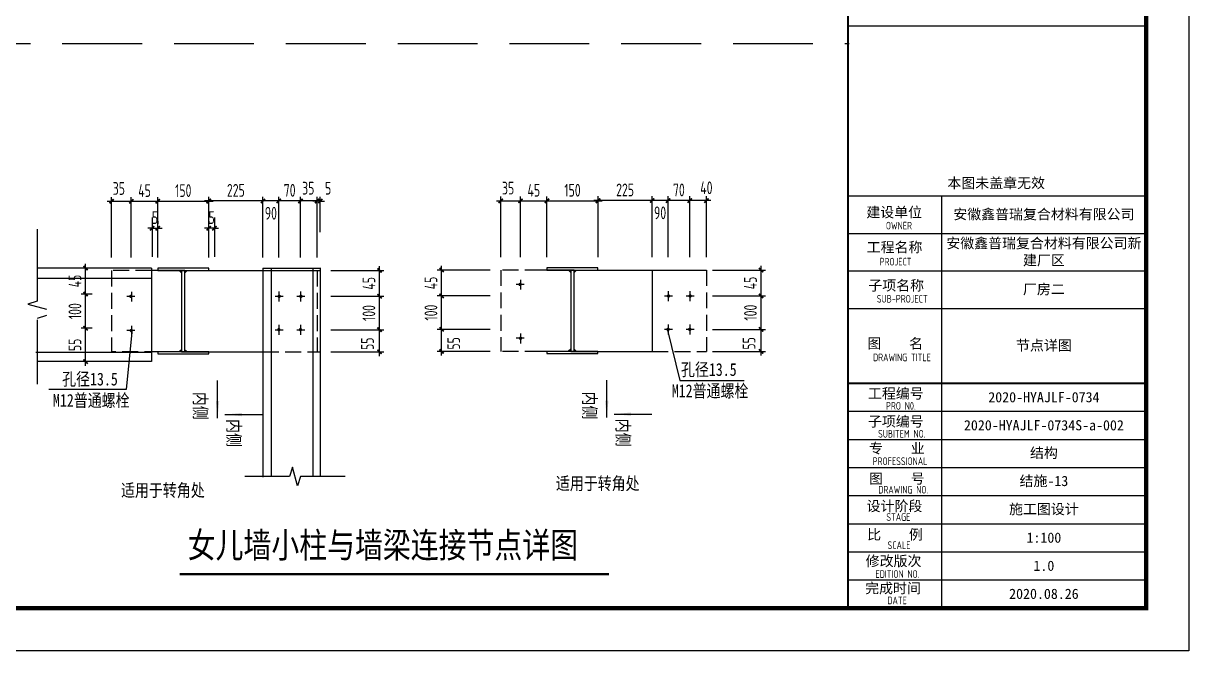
# Model space of a CAD drawing. Header units: millimetres. Extents: x 6950065 to 7140129, y 16284814 to 19754034.
# Drawn here: x 7057294 to 7084660, y 17736100 to 17750838 of the extents above; entities that cross this region are included whole.
import ezdxf

# ---------------------------------------------------------------- set-up
doc = ezdxf.new("R2010")
doc.units = ezdxf.units.MM
doc.header["$LTSCALE"] = 1500
doc.header["$MEASUREMENT"] = 0
doc.linetypes.add('DASH', pattern=[0.35, 0.25, -0.1])
doc.layers.get('Defpoints').update_dxf_attribs({"color": 1})
for name, color, linetype in [('C型钢', 6, 'Continuous'), ('OTHER', 7, 'Continuous'), ('PUB_DIM', 161, 'Continuous'), ('PUB_TEXT', 7, 'Continuous'), ('PUB_TITLE', 4, 'Continuous'), ('TK', 4, 'Continuous'), ('图层1', 8, 'Continuous'), ('水平支撑', 4, 'Continuous'), ('综合布线', 6, 'Continuous')]:
    doc.layers.add(name, color=color, linetype=linetype)
doc.styles.add('-宋体', font='', dxfattribs={"width": 0.8})
doc.styles.add('TSSD_Dimension', font='Tssdeng.shx', dxfattribs={"width": 0.7, "bigfont": 'hztxt.shx'})
doc.styles.add('TSSD_REIN', font='tssdeng.shx', dxfattribs={"width": 0.7, "bigfont": 'tssdchn.shx'})
doc.styles.add('图签宋体', font='', dxfattribs={"height": 300})
doc.styles.get('-宋体').set_extended_font_data('SimSun')
doc.styles.get('图签宋体').set_extended_font_data('NSimSun')
doc.dimstyles.new('TSSD_20_100', dxfattribs={"dimtxt": 300, "dimasz": 100, "dimexe": 100, "dimexo": 250, "dimgap": 100, "dimtad": 1, "dimdec": 0, "dimlfac": 0.2, "dimzin": 0, "dimdsep": 46, "dimtxsty": 'TSSD_Dimension', "dimblk": 'ARCHTICK', "dimcen": 0, "dimdle": 100, "dimclrt": 7, "dimadec": 0, "dimazin": 0, "dimtfac": 1, "dimtdec": 0, "dimtix": 1, "dimtmove": 2, "dimatfit": 3, "dimfxl": 0, "dimtolj": 1, "dimtzin": 0, "dimarcsym": 0})

# ---------------------------------------------------------------- blocks, each defined once
blk = doc.blocks.new('_ArchTick')
at = {"color": 0, "linetype": 'ByBlock', "const_width": 0.4}
blk.add_lwpolyline([(-0.5, -0.5), (0.5, 0.5)], dxfattribs=at)
blk = doc.blocks.new('*D1023')
at = {"layer": 'Defpoints', "color": 0}
for p in [(7072943, 17746674), (7072943, 17745092), (7073335, 17745092)]:
    blk.add_point(p, dxfattribs=at)
at = {"layer": 'PUB_DIM', "color": 0, "lineweight": -2}
for p, q in [((7073435, 17746674), (7072843, 17746674)), ((7072943, 17745342), (7072943, 17746774)), ((7073335, 17745342), (7073335, 17746774))]:
    blk.add_line(p, q, dxfattribs=at)
at = {"layer": 'PUB_DIM', "color": 0, "lineweight": -2, "xscale": 100, "yscale": 100, "zscale": 100}
for p, rotation in [((7072943, 17746674), 180.0000000021782), ((7073335, 17746674), 2.178257574314557e-09)]:
    blk.add_blockref('_ArchTick', p, dxfattribs=dict(at, rotation=rotation))
at = {"layer": 'PUB_DIM', "color": 7, "insert": (7073334, 17746974), "char_height": 300, "attachment_point": 5, "rotation": 0, "style": 'TSSD_Dimension'}
blk.add_mtext('\\A1;40', dxfattribs=at)
blk = doc.blocks.new('*D1024')
at = {"layer": 'Defpoints', "color": 0}
for p in [(7072061, 17746674), (7072061, 17745092), (7072433, 17745092)]:
    blk.add_point(p, dxfattribs=at)
at = {"layer": 'PUB_DIM', "color": 0, "lineweight": -2}
for p, q in [((7072533, 17746674), (7071961, 17746674)), ((7072061, 17745342), (7072061, 17746774)), ((7072433, 17745342), (7072433, 17746774))]:
    blk.add_line(p, q, dxfattribs=at)
at = {"layer": 'PUB_DIM', "color": 0, "lineweight": -2, "xscale": 100, "yscale": 100, "zscale": 100}
for p, rotation in [((7072061, 17746674), 180.0000000022905), ((7072433, 17746674), 2.290487799427865e-09)]:
    blk.add_blockref('_ArchTick', p, dxfattribs=dict(at, rotation=rotation))
at = {"layer": 'PUB_DIM', "color": 7, "insert": (7072247, 17746386), "char_height": 300, "attachment_point": 5, "rotation": 0, "style": 'TSSD_Dimension'}
blk.add_mtext('\\A1;90', dxfattribs=at)
blk = doc.blocks.new('*D1025')
at = {"layer": 'Defpoints', "color": 0}
for p in [(7072433, 17746674), (7072433, 17745092), (7072943, 17745092)]:
    blk.add_point(p, dxfattribs=at)
at = {"layer": 'PUB_DIM', "color": 0, "lineweight": -2}
for p, q in [((7073043, 17746674), (7072333, 17746674)), ((7072433, 17745342), (7072433, 17746774)), ((7072943, 17745342), (7072943, 17746774))]:
    blk.add_line(p, q, dxfattribs=at)
at = {"layer": 'PUB_DIM', "color": 0, "lineweight": -2, "xscale": 100, "yscale": 100, "zscale": 100}
for p, rotation in [((7072433, 17746674), 179.999999996648), ((7072943, 17746674), 359.999999996648)]:
    blk.add_blockref('_ArchTick', p, dxfattribs=dict(at, rotation=rotation))
at = {"layer": 'PUB_DIM', "color": 7, "insert": (7072688, 17746924), "char_height": 300, "attachment_point": 5, "rotation": 360, "style": 'TSSD_Dimension'}
blk.add_mtext('\\A1;70', dxfattribs=at)
blk = doc.blocks.new('*D1026')
at = {"layer": 'Defpoints', "color": 0}
for p in [(7070789, 17746667), (7069591, 17745092), (7070789, 17745092)]:
    blk.add_point(p, dxfattribs=at)
at = {"layer": 'PUB_DIM', "color": 0, "lineweight": -2}
for p, q in [((7069491, 17746667), (7070889, 17746667)), ((7069591, 17745342), (7069591, 17746767)), ((7070789, 17745342), (7070789, 17746767))]:
    blk.add_line(p, q, dxfattribs=at)
at = {"layer": 'PUB_DIM', "color": 0, "lineweight": -2, "xscale": 100, "yscale": 100, "zscale": 100, "rotation": 180}
blk.add_blockref('_ArchTick', (7069591, 17746667), dxfattribs=at)
at = {"layer": 'PUB_DIM', "color": 0, "lineweight": -2, "xscale": 100, "yscale": 100, "zscale": 100}
blk.add_blockref('_ArchTick', (7070789, 17746667), dxfattribs=at)
at = {"layer": 'PUB_DIM', "color": 7, "insert": (7070190, 17746917), "char_height": 300, "attachment_point": 5, "style": 'TSSD_Dimension'}
blk.add_mtext('\\A1;150', dxfattribs=at)
blk = doc.blocks.new('*D1027')
at = {"layer": 'Defpoints', "color": 0}
for p in [(7069591, 17746667), (7068970, 17745092), (7069591, 17745092)]:
    blk.add_point(p, dxfattribs=at)
at = {"layer": 'PUB_DIM', "color": 0, "lineweight": -2}
for p, q in [((7068870, 17746667), (7069691, 17746667)), ((7068970, 17745342), (7068970, 17746767)), ((7069591, 17745342), (7069591, 17746767))]:
    blk.add_line(p, q, dxfattribs=at)
at = {"layer": 'PUB_DIM', "color": 0, "lineweight": -2, "xscale": 100, "yscale": 100, "zscale": 100, "rotation": 180}
blk.add_blockref('_ArchTick', (7068970, 17746667), dxfattribs=at)
at = {"layer": 'PUB_DIM', "color": 0, "lineweight": -2, "xscale": 100, "yscale": 100, "zscale": 100}
blk.add_blockref('_ArchTick', (7069591, 17746667), dxfattribs=at)
at = {"layer": 'PUB_DIM', "color": 7, "insert": (7069281, 17746917), "char_height": 300, "attachment_point": 5, "style": 'TSSD_Dimension'}
blk.add_mtext('\\A1;45', dxfattribs=at)
blk = doc.blocks.new('*D1028')
at = {"layer": 'Defpoints', "color": 0}
for p in [(7070789, 17746674), (7070789, 17745092), (7072061, 17745092)]:
    blk.add_point(p, dxfattribs=at)
at = {"layer": 'PUB_DIM', "color": 0, "lineweight": -2}
for p, q in [((7072161, 17746674), (7070689, 17746674)), ((7070789, 17745342), (7070789, 17746774)), ((7072061, 17745342), (7072061, 17746774))]:
    blk.add_line(p, q, dxfattribs=at)
at = {"layer": 'PUB_DIM', "color": 0, "lineweight": -2, "xscale": 100, "yscale": 100, "zscale": 100, "rotation": 180}
blk.add_blockref('_ArchTick', (7070789, 17746674), dxfattribs=at)
at = {"layer": 'PUB_DIM', "color": 0, "lineweight": -2, "xscale": 100, "yscale": 100, "zscale": 100}
blk.add_blockref('_ArchTick', (7072061, 17746674), dxfattribs=at)
at = {"layer": 'PUB_DIM', "color": 7, "insert": (7071425, 17746924), "char_height": 300, "attachment_point": 5, "style": 'TSSD_Dimension'}
blk.add_mtext('\\A1;225', dxfattribs=at)
blk = doc.blocks.new('*D1029')
at = {"layer": 'Defpoints', "color": 0}
for p in [(7061649, 17746658), (7060451, 17745084), (7061649, 17745084)]:
    blk.add_point(p, dxfattribs=at)
at = {"layer": 'PUB_DIM', "color": 0, "lineweight": -2}
for p, q in [((7060351, 17746658), (7061749, 17746658)), ((7060451, 17745334), (7060451, 17746758)), ((7061649, 17745334), (7061649, 17746758))]:
    blk.add_line(p, q, dxfattribs=at)
at = {"layer": 'PUB_DIM', "color": 0, "lineweight": -2, "xscale": 100, "yscale": 100, "zscale": 100, "rotation": 180}
blk.add_blockref('_ArchTick', (7060451, 17746658), dxfattribs=at)
at = {"layer": 'PUB_DIM', "color": 0, "lineweight": -2, "xscale": 100, "yscale": 100, "zscale": 100}
blk.add_blockref('_ArchTick', (7061649, 17746658), dxfattribs=at)
at = {"layer": 'PUB_DIM', "color": 7, "insert": (7061050, 17746908), "char_height": 300, "attachment_point": 5, "style": 'TSSD_Dimension'}
blk.add_mtext('\\A1;150', dxfattribs=at)
blk = doc.blocks.new('*D1030')
at = {"layer": 'Defpoints', "color": 0}
for p in [(7060451, 17746024), (7060319, 17745937), (7060451, 17745937)]:
    blk.add_point(p, dxfattribs=at)
at = {"layer": 'PUB_DIM', "color": 0, "lineweight": -2}
for p, q in [((7060319, 17746024), (7060219, 17746024)), ((7060319, 17746187), (7060319, 17746124)), ((7060319, 17746024), (7060451, 17746024)), ((7060451, 17746187), (7060451, 17746124)), ((7060451, 17746024), (7060551, 17746024))]:
    blk.add_line(p, q, dxfattribs=at)
at = {"layer": 'PUB_DIM', "color": 0, "lineweight": -2, "xscale": 100, "yscale": 100, "zscale": 100}
blk.add_blockref('_ArchTick', (7060319, 17746024), dxfattribs=at)
at = {"layer": 'PUB_DIM', "color": 0, "lineweight": -2, "xscale": 100, "yscale": 100, "zscale": 100, "rotation": 180}
blk.add_blockref('_ArchTick', (7060451, 17746024), dxfattribs=at)
at = {"layer": 'PUB_DIM', "color": 7, "insert": (7060385, 17746274), "char_height": 300, "attachment_point": 5, "style": 'TSSD_Dimension'}
blk.add_mtext('\\A1;5', dxfattribs=at)
blk = doc.blocks.new('*D1031')
at = {"layer": 'Defpoints', "color": 0}
for p in [(7060451, 17746658), (7059830, 17745084), (7060451, 17745084)]:
    blk.add_point(p, dxfattribs=at)
at = {"layer": 'PUB_DIM', "color": 0, "lineweight": -2}
for p, q in [((7059730, 17746658), (7060551, 17746658)), ((7059830, 17745334), (7059830, 17746758)), ((7060451, 17745334), (7060451, 17746758))]:
    blk.add_line(p, q, dxfattribs=at)
at = {"layer": 'PUB_DIM', "color": 0, "lineweight": -2, "xscale": 100, "yscale": 100, "zscale": 100, "rotation": 180}
blk.add_blockref('_ArchTick', (7059830, 17746658), dxfattribs=at)
at = {"layer": 'PUB_DIM', "color": 0, "lineweight": -2, "xscale": 100, "yscale": 100, "zscale": 100}
blk.add_blockref('_ArchTick', (7060451, 17746658), dxfattribs=at)
at = {"layer": 'PUB_DIM', "color": 7, "insert": (7060141, 17746908), "char_height": 300, "attachment_point": 5, "style": 'TSSD_Dimension'}
blk.add_mtext('\\A1;45', dxfattribs=at)
blk = doc.blocks.new('*D1032')
at = {"layer": 'Defpoints', "color": 0}
for p in [(7059830, 17746658), (7059366, 17745084), (7059830, 17745084)]:
    blk.add_point(p, dxfattribs=at)
at = {"layer": 'PUB_DIM', "color": 0, "lineweight": -2}
for p, q in [((7059266, 17746658), (7059930, 17746658)), ((7059366, 17745334), (7059366, 17746758)), ((7059830, 17745334), (7059830, 17746758))]:
    blk.add_line(p, q, dxfattribs=at)
at = {"layer": 'PUB_DIM', "color": 0, "lineweight": -2, "xscale": 100, "yscale": 100, "zscale": 100, "rotation": 180}
blk.add_blockref('_ArchTick', (7059366, 17746658), dxfattribs=at)
at = {"layer": 'PUB_DIM', "color": 0, "lineweight": -2, "xscale": 100, "yscale": 100, "zscale": 100}
blk.add_blockref('_ArchTick', (7059830, 17746658), dxfattribs=at)
at = {"layer": 'PUB_DIM', "color": 7, "insert": (7059538, 17746958), "char_height": 300, "attachment_point": 5, "style": 'TSSD_Dimension'}
blk.add_mtext('\\A1;35', dxfattribs=at)
blk = doc.blocks.new('*D1033')
at = {"layer": 'Defpoints', "color": 0}
for p in [(7063294, 17746665), (7063294, 17745084), (7063803, 17745084)]:
    blk.add_point(p, dxfattribs=at)
at = {"layer": 'PUB_DIM', "color": 0, "lineweight": -2}
for p, q in [((7063903, 17746665), (7063194, 17746665)), ((7063294, 17745334), (7063294, 17746765)), ((7063803, 17745334), (7063803, 17746765))]:
    blk.add_line(p, q, dxfattribs=at)
at = {"layer": 'PUB_DIM', "color": 0, "lineweight": -2, "xscale": 100, "yscale": 100, "zscale": 100}
for p, rotation in [((7063294, 17746665), 179.999999996648), ((7063803, 17746665), 359.999999996648)]:
    blk.add_blockref('_ArchTick', p, dxfattribs=dict(at, rotation=rotation))
at = {"layer": 'PUB_DIM', "color": 7, "insert": (7063548, 17746915), "char_height": 300, "attachment_point": 5, "rotation": 360, "style": 'TSSD_Dimension'}
blk.add_mtext('\\A1;70', dxfattribs=at)
blk = doc.blocks.new('*D1034')
at = {"layer": 'Defpoints', "color": 0}
for p in [(7063803, 17746665), (7063803, 17745084), (7064195, 17745084)]:
    blk.add_point(p, dxfattribs=at)
at = {"layer": 'PUB_DIM', "color": 0, "lineweight": -2}
for p, q in [((7064295, 17746665), (7063703, 17746665)), ((7063803, 17745334), (7063803, 17746765)), ((7064195, 17745334), (7064195, 17746765))]:
    blk.add_line(p, q, dxfattribs=at)
at = {"layer": 'PUB_DIM', "color": 0, "lineweight": -2, "xscale": 100, "yscale": 100, "zscale": 100}
for p, rotation in [((7063803, 17746665), 180.0000000021782), ((7064195, 17746665), 2.178257574314557e-09)]:
    blk.add_blockref('_ArchTick', p, dxfattribs=dict(at, rotation=rotation))
at = {"layer": 'PUB_DIM', "color": 7, "insert": (7063985, 17746965), "char_height": 300, "attachment_point": 5, "rotation": 0, "style": 'TSSD_Dimension'}
blk.add_mtext('\\A1;35', dxfattribs=at)
blk = doc.blocks.new('*D1035')
at = {"layer": 'Defpoints', "color": 0}
for p in [(7061649, 17746665), (7061649, 17745084), (7062921, 17745084)]:
    blk.add_point(p, dxfattribs=at)
at = {"layer": 'PUB_DIM', "color": 0, "lineweight": -2}
for p, q in [((7063021, 17746665), (7061549, 17746665)), ((7061649, 17745334), (7061649, 17746765)), ((7062921, 17745334), (7062921, 17746765))]:
    blk.add_line(p, q, dxfattribs=at)
at = {"layer": 'PUB_DIM', "color": 0, "lineweight": -2, "xscale": 100, "yscale": 100, "zscale": 100, "rotation": 180}
blk.add_blockref('_ArchTick', (7061649, 17746665), dxfattribs=at)
at = {"layer": 'PUB_DIM', "color": 0, "lineweight": -2, "xscale": 100, "yscale": 100, "zscale": 100}
blk.add_blockref('_ArchTick', (7062921, 17746665), dxfattribs=at)
at = {"layer": 'PUB_DIM', "color": 7, "insert": (7062285, 17746915), "char_height": 300, "attachment_point": 5, "style": 'TSSD_Dimension'}
blk.add_mtext('\\A1;225', dxfattribs=at)
blk = doc.blocks.new('*D1036')
at = {"layer": 'Defpoints', "color": 0}
for p in [(7062921, 17746665), (7062921, 17745084), (7063294, 17745084)]:
    blk.add_point(p, dxfattribs=at)
at = {"layer": 'PUB_DIM', "color": 0, "lineweight": -2}
for p, q in [((7063394, 17746665), (7062821, 17746665)), ((7062921, 17745334), (7062921, 17746765)), ((7063294, 17745334), (7063294, 17746765))]:
    blk.add_line(p, q, dxfattribs=at)
at = {"layer": 'PUB_DIM', "color": 0, "lineweight": -2, "xscale": 100, "yscale": 100, "zscale": 100}
for p, rotation in [((7062921, 17746665), 180.0000000022905), ((7063294, 17746665), 2.290487799427865e-09)]:
    blk.add_blockref('_ArchTick', p, dxfattribs=dict(at, rotation=rotation))
at = {"layer": 'PUB_DIM', "color": 7, "insert": (7063107, 17746377), "char_height": 300, "attachment_point": 5, "rotation": 0, "style": 'TSSD_Dimension'}
blk.add_mtext('\\A1;90', dxfattribs=at)
blk = doc.blocks.new('*D1037')
at = {"layer": 'Defpoints', "color": 0}
for p in [(7064195, 17746664), (7064195, 17745685), (7064267, 17745685)]:
    blk.add_point(p, dxfattribs=at)
at = {"layer": 'PUB_DIM', "color": 0, "lineweight": -2}
for p, q in [((7064195, 17746664), (7064095, 17746664)), ((7064195, 17745935), (7064195, 17746764)), ((7064267, 17746664), (7064195, 17746664)), ((7064267, 17745935), (7064267, 17746764)), ((7064267, 17746664), (7064367, 17746664))]:
    blk.add_line(p, q, dxfattribs=at)
at = {"layer": 'PUB_DIM', "color": 0, "lineweight": -2, "xscale": 100, "yscale": 100, "zscale": 100}
for p, rotation in [((7064195, 17746664), 1.181690564132229e-08), ((7064267, 17746664), 180.0000000118169)]:
    blk.add_blockref('_ArchTick', p, dxfattribs=dict(at, rotation=rotation))
at = {"layer": 'PUB_DIM', "color": 7, "insert": (7064451, 17746964), "char_height": 300, "attachment_point": 5, "rotation": 0, "style": 'TSSD_Dimension'}
blk.add_mtext('\\A1;5', dxfattribs=at)
blk = doc.blocks.new('*D1038')
at = {"layer": 'Defpoints', "color": 0}
for p in [(7061649, 17746024), (7061649, 17745937), (7061781, 17745937)]:
    blk.add_point(p, dxfattribs=at)
at = {"layer": 'PUB_DIM', "color": 0, "lineweight": -2}
for p, q in [((7061649, 17746024), (7061549, 17746024)), ((7061649, 17746187), (7061649, 17746124)), ((7061781, 17746024), (7061649, 17746024)), ((7061781, 17746187), (7061781, 17746124)), ((7061781, 17746024), (7061881, 17746024))]:
    blk.add_line(p, q, dxfattribs=at)
at = {"layer": 'PUB_DIM', "color": 0, "lineweight": -2, "xscale": 100, "yscale": 100, "zscale": 100}
blk.add_blockref('_ArchTick', (7061649, 17746024), dxfattribs=at)
at = {"layer": 'PUB_DIM', "color": 0, "lineweight": -2, "xscale": 100, "yscale": 100, "zscale": 100, "rotation": 180}
blk.add_blockref('_ArchTick', (7061781, 17746024), dxfattribs=at)
at = {"layer": 'PUB_DIM', "color": 7, "insert": (7061715, 17746274), "char_height": 300, "attachment_point": 5, "style": 'TSSD_Dimension'}
blk.add_mtext('\\A1;5', dxfattribs=at)
blk = doc.blocks.new('*D1039')
at = {"layer": 'Defpoints', "color": 0}
for p in [(7068970, 17746667), (7068506, 17745092), (7068970, 17745092)]:
    blk.add_point(p, dxfattribs=at)
at = {"layer": 'PUB_DIM', "color": 0, "lineweight": -2}
for p, q in [((7068406, 17746667), (7069070, 17746667)), ((7068506, 17745342), (7068506, 17746767)), ((7068970, 17745342), (7068970, 17746767))]:
    blk.add_line(p, q, dxfattribs=at)
at = {"layer": 'PUB_DIM', "color": 0, "lineweight": -2, "xscale": 100, "yscale": 100, "zscale": 100, "rotation": 180}
blk.add_blockref('_ArchTick', (7068506, 17746667), dxfattribs=at)
at = {"layer": 'PUB_DIM', "color": 0, "lineweight": -2, "xscale": 100, "yscale": 100, "zscale": 100}
blk.add_blockref('_ArchTick', (7068970, 17746667), dxfattribs=at)
at = {"layer": 'PUB_DIM', "color": 7, "insert": (7068678, 17746967), "char_height": 300, "attachment_point": 5, "style": 'TSSD_Dimension'}
blk.add_mtext('\\A1;35', dxfattribs=at)
blk = doc.blocks.new('*D1045')
at = {"layer": 'Defpoints', "color": 0}
for p in [(7058756, 17745089), (7059162, 17745089), (7059162, 17744478)]:
    blk.add_point(p, dxfattribs=at)
at = {"layer": 'PUB_DIM', "color": 0, "lineweight": -2}
for p, q in [((7058756, 17744378), (7058756, 17745189)), ((7058912, 17745089), (7058656, 17745089)), ((7058912, 17744478), (7058656, 17744478))]:
    blk.add_line(p, q, dxfattribs=at)
at = {"layer": 'PUB_DIM', "color": 0, "lineweight": -2, "xscale": 100, "yscale": 100, "zscale": 100}
for p, rotation in [((7058756, 17745089), 90), ((7058756, 17744478), 270)]:
    blk.add_blockref('_ArchTick', p, dxfattribs=dict(at, rotation=rotation))
at = {"layer": 'PUB_DIM', "color": 7, "insert": (7058506, 17744784), "char_height": 300, "attachment_point": 5, "rotation": 90, "style": 'TSSD_Dimension'}
blk.add_mtext('\\A1;45', dxfattribs=at)
blk = doc.blocks.new('*D1046')
at = {"layer": 'Defpoints', "color": 0}
for p in [(7058756, 17743675), (7059162, 17743675), (7059162, 17742892)]:
    blk.add_point(p, dxfattribs=at)
at = {"layer": 'PUB_DIM', "color": 0, "lineweight": -2}
for p, q in [((7058912, 17743675), (7058656, 17743675)), ((7058756, 17742792), (7058756, 17743775)), ((7058912, 17742892), (7058656, 17742892))]:
    blk.add_line(p, q, dxfattribs=at)
at = {"layer": 'PUB_DIM', "color": 0, "lineweight": -2, "xscale": 100, "yscale": 100, "zscale": 100}
for p, rotation in [((7058756, 17743675), 90), ((7058756, 17742892), 270)]:
    blk.add_blockref('_ArchTick', p, dxfattribs=dict(at, rotation=rotation))
at = {"layer": 'PUB_DIM', "color": 7, "insert": (7058506, 17743284), "char_height": 300, "attachment_point": 5, "rotation": 90, "style": 'TSSD_Dimension'}
blk.add_mtext('\\A1;55', dxfattribs=at)
blk = doc.blocks.new('*D1047')
at = {"layer": 'Defpoints', "color": 0}
for p in [(7058756, 17744478), (7059162, 17744478), (7059162, 17743675)]:
    blk.add_point(p, dxfattribs=at)
at = {"layer": 'PUB_DIM', "color": 0, "lineweight": -2}
for p, q in [((7058912, 17744478), (7058656, 17744478)), ((7058756, 17743575), (7058756, 17744578)), ((7058912, 17743675), (7058656, 17743675))]:
    blk.add_line(p, q, dxfattribs=at)
at = {"layer": 'PUB_DIM', "color": 0, "lineweight": -2, "xscale": 100, "yscale": 100, "zscale": 100}
for p, rotation in [((7058756, 17744478), 90), ((7058756, 17743675), 270)]:
    blk.add_blockref('_ArchTick', p, dxfattribs=dict(at, rotation=rotation))
at = {"layer": 'PUB_DIM', "color": 7, "insert": (7058506, 17744077), "char_height": 300, "attachment_point": 5, "rotation": 90, "style": 'TSSD_Dimension'}
blk.add_mtext('\\A1;100', dxfattribs=at)
blk = doc.blocks.new('_ARROW')
blk.add_solid([(0, 0), (-1, 0.1), (-1, -0.1)])
blk = doc.blocks.new('*D1056')
at = {"layer": 'Defpoints', "color": 0}
for p in [(7064267, 17745034), (7065659, 17745034), (7064267, 17744425)]:
    blk.add_point(p, dxfattribs=at)
at = {"layer": 'PUB_DIM', "color": 0, "lineweight": -2}
for p, q in [((7064517, 17745034), (7065759, 17745034)), ((7065659, 17744325), (7065659, 17745134)), ((7064517, 17744425), (7065759, 17744425))]:
    blk.add_line(p, q, dxfattribs=at)
at = {"layer": 'PUB_DIM', "color": 0, "lineweight": -2, "xscale": 100, "yscale": 100, "zscale": 100}
for p, rotation in [((7065659, 17745034), 90), ((7065659, 17744425), 270)]:
    blk.add_blockref('_ArchTick', p, dxfattribs=dict(at, rotation=rotation))
at = {"layer": 'PUB_DIM', "color": 7, "insert": (7065409, 17744730), "char_height": 300, "attachment_point": 5, "rotation": 90, "style": 'TSSD_Dimension'}
blk.add_mtext('\\A1;45', dxfattribs=at)
blk = doc.blocks.new('*D1057')
at = {"layer": 'Defpoints', "color": 0}
for p in [(7064267, 17743641), (7065659, 17743641), (7064267, 17743122)]:
    blk.add_point(p, dxfattribs=at)
at = {"layer": 'PUB_DIM', "color": 0, "lineweight": -2}
for p, q in [((7064517, 17743641), (7065759, 17743641)), ((7065659, 17743022), (7065659, 17743741)), ((7064517, 17743122), (7065759, 17743122))]:
    blk.add_line(p, q, dxfattribs=at)
at = {"layer": 'PUB_DIM', "color": 0, "lineweight": -2, "xscale": 100, "yscale": 100, "zscale": 100}
for p, rotation in [((7065659, 17743641), 90), ((7065659, 17743122), 270)]:
    blk.add_blockref('_ArchTick', p, dxfattribs=dict(at, rotation=rotation))
at = {"layer": 'PUB_DIM', "color": 7, "insert": (7065376, 17743311), "char_height": 300, "attachment_point": 5, "rotation": 90, "style": 'TSSD_Dimension'}
blk.add_mtext('\\A1;55', dxfattribs=at)
blk = doc.blocks.new('*D1058')
at = {"layer": 'Defpoints', "color": 0}
for p in [(7064267, 17744425), (7065659, 17744425), (7064267, 17743641)]:
    blk.add_point(p, dxfattribs=at)
at = {"layer": 'PUB_DIM', "color": 0, "lineweight": -2}
for p, q in [((7064517, 17744425), (7065759, 17744425)), ((7065659, 17743541), (7065659, 17744525)), ((7064517, 17743641), (7065759, 17743641))]:
    blk.add_line(p, q, dxfattribs=at)
at = {"layer": 'PUB_DIM', "color": 0, "lineweight": -2, "xscale": 100, "yscale": 100, "zscale": 100}
for p, rotation in [((7065659, 17744425), 90), ((7065659, 17743641), 270)]:
    blk.add_blockref('_ArchTick', p, dxfattribs=dict(at, rotation=rotation))
at = {"layer": 'PUB_DIM', "color": 7, "insert": (7065409, 17744033), "char_height": 300, "attachment_point": 5, "rotation": 90, "style": 'TSSD_Dimension'}
blk.add_mtext('\\A1;100', dxfattribs=at)
blk = doc.blocks.new('*D1098')
at = {"layer": 'Defpoints', "color": 0}
for p in [(7073227, 17745043), (7074619, 17745043), (7073227, 17744434)]:
    blk.add_point(p, dxfattribs=at)
at = {"layer": 'PUB_DIM', "color": 0, "lineweight": -2}
for p, q in [((7073477, 17745043), (7074719, 17745043)), ((7074619, 17744334), (7074619, 17745143)), ((7073477, 17744434), (7074719, 17744434))]:
    blk.add_line(p, q, dxfattribs=at)
at = {"layer": 'PUB_DIM', "color": 0, "lineweight": -2, "xscale": 100, "yscale": 100, "zscale": 100}
for p, rotation in [((7074619, 17745043), 90), ((7074619, 17744434), 270)]:
    blk.add_blockref('_ArchTick', p, dxfattribs=dict(at, rotation=rotation))
at = {"layer": 'PUB_DIM', "color": 7, "insert": (7074369, 17744738), "char_height": 300, "attachment_point": 5, "rotation": 90, "style": 'TSSD_Dimension'}
blk.add_mtext('\\A1;45', dxfattribs=at)
blk = doc.blocks.new('*D1099')
at = {"layer": 'Defpoints', "color": 0}
for p in [(7073227, 17743649), (7074619, 17743649), (7073227, 17743131)]:
    blk.add_point(p, dxfattribs=at)
at = {"layer": 'PUB_DIM', "color": 0, "lineweight": -2}
for p, q in [((7073477, 17743649), (7074719, 17743649)), ((7074619, 17743031), (7074619, 17743749)), ((7073477, 17743131), (7074719, 17743131))]:
    blk.add_line(p, q, dxfattribs=at)
at = {"layer": 'PUB_DIM', "color": 0, "lineweight": -2, "xscale": 100, "yscale": 100, "zscale": 100}
for p, rotation in [((7074619, 17743649), 90), ((7074619, 17743131), 270)]:
    blk.add_blockref('_ArchTick', p, dxfattribs=dict(at, rotation=rotation))
at = {"layer": 'PUB_DIM', "color": 7, "insert": (7074336, 17743319), "char_height": 300, "attachment_point": 5, "rotation": 90, "style": 'TSSD_Dimension'}
blk.add_mtext('\\A1;55', dxfattribs=at)
blk = doc.blocks.new('*D1100')
at = {"layer": 'Defpoints', "color": 0}
for p in [(7073227, 17744434), (7074619, 17744434), (7073227, 17743649)]:
    blk.add_point(p, dxfattribs=at)
at = {"layer": 'PUB_DIM', "color": 0, "lineweight": -2}
for p, q in [((7073477, 17744434), (7074719, 17744434)), ((7074619, 17743549), (7074619, 17744534)), ((7073477, 17743649), (7074719, 17743649))]:
    blk.add_line(p, q, dxfattribs=at)
at = {"layer": 'PUB_DIM', "color": 0, "lineweight": -2, "xscale": 100, "yscale": 100, "zscale": 100}
for p, rotation in [((7074619, 17744434), 90), ((7074619, 17743649), 270)]:
    blk.add_blockref('_ArchTick', p, dxfattribs=dict(at, rotation=rotation))
at = {"layer": 'PUB_DIM', "color": 7, "insert": (7074369, 17744042), "char_height": 300, "attachment_point": 5, "rotation": 90, "style": 'TSSD_Dimension'}
blk.add_mtext('\\A1;100', dxfattribs=at)
blk = doc.blocks.new('*D1101')
at = {"layer": 'Defpoints', "color": 0}
for p in [(7067116, 17745043), (7068509, 17745043), (7068509, 17744434)]:
    blk.add_point(p, dxfattribs=at)
at = {"layer": 'PUB_DIM', "color": 0, "lineweight": -2}
for p, q in [((7068259, 17745043), (7067016, 17745043)), ((7067116, 17744334), (7067116, 17745143)), ((7068259, 17744434), (7067016, 17744434))]:
    blk.add_line(p, q, dxfattribs=at)
at = {"layer": 'PUB_DIM', "color": 0, "lineweight": -2, "xscale": 100, "yscale": 100, "zscale": 100}
for p, rotation in [((7067116, 17745043), 90), ((7067116, 17744434), 270)]:
    blk.add_blockref('_ArchTick', p, dxfattribs=dict(at, rotation=rotation))
at = {"layer": 'PUB_DIM', "color": 7, "insert": (7066866, 17744738), "char_height": 300, "attachment_point": 5, "rotation": 90, "style": 'TSSD_Dimension'}
blk.add_mtext('\\A1;45', dxfattribs=at)
blk = doc.blocks.new('*D1102')
at = {"layer": 'Defpoints', "color": 0}
for p in [(7067116, 17743649), (7068509, 17743649), (7068509, 17743131)]:
    blk.add_point(p, dxfattribs=at)
at = {"layer": 'PUB_DIM', "color": 0, "lineweight": -2}
for p, q in [((7068259, 17743649), (7067016, 17743649)), ((7067116, 17743031), (7067116, 17743749)), ((7068259, 17743131), (7067016, 17743131))]:
    blk.add_line(p, q, dxfattribs=at)
at = {"layer": 'PUB_DIM', "color": 0, "lineweight": -2, "xscale": 100, "yscale": 100, "zscale": 100}
for p, rotation in [((7067116, 17743649), 90), ((7067116, 17743131), 270)]:
    blk.add_blockref('_ArchTick', p, dxfattribs=dict(at, rotation=rotation))
at = {"layer": 'PUB_DIM', "color": 7, "insert": (7067400, 17743319), "char_height": 300, "attachment_point": 5, "rotation": 90, "style": 'TSSD_Dimension'}
blk.add_mtext('\\A1;55', dxfattribs=at)
blk = doc.blocks.new('*D1103')
at = {"layer": 'Defpoints', "color": 0}
for p in [(7067116, 17744434), (7068509, 17744434), (7068509, 17743649)]:
    blk.add_point(p, dxfattribs=at)
at = {"layer": 'PUB_DIM', "color": 0, "lineweight": -2}
for p, q in [((7068259, 17744434), (7067016, 17744434)), ((7067116, 17743549), (7067116, 17744534)), ((7068259, 17743649), (7067016, 17743649))]:
    blk.add_line(p, q, dxfattribs=at)
at = {"layer": 'PUB_DIM', "color": 0, "lineweight": -2, "xscale": 100, "yscale": 100, "zscale": 100}
for p, rotation in [((7067116, 17744434), 90), ((7067116, 17743649), 270)]:
    blk.add_blockref('_ArchTick', p, dxfattribs=dict(at, rotation=rotation))
at = {"layer": 'PUB_DIM', "color": 7, "insert": (7066866, 17744042), "char_height": 300, "attachment_point": 5, "rotation": 90, "style": 'TSSD_Dimension'}
blk.add_mtext('\\A1;100', dxfattribs=at)
blk = doc.blocks.new('GeYuanFrame_76101748', base_point=(20.09, 4.53))
at = {"layer": 'PUB_TITLE'}
blk.add_lwpolyline([(803.09, 14.53), (803.09, 111.33)], dxfattribs=at)
at = {"layer": 'TK'}
for p, q in [((781.09, 102.53), (851.09, 102.53)), ((781.09, 93.73), (851.09, 93.73)), ((781.09, 84.93), (803.09, 84.93)), ((781.09, 84.93), (851.09, 84.93)), ((781.09, 67.37), (851.09, 67.37)), ((781.09, 67.33), (851.09, 67.33)), ((781.09, 60.77), (851.09, 60.77)), ((781.09, 54.17), (851.09, 54.17)), ((781.09, 47.57), (851.09, 47.57)), ((781.09, 40.97), (851.09, 40.97)), ((781.09, 34.37), (851.09, 34.37)), ((781.09, 27.77), (851.09, 27.77)), ((781.09, 21.17), (851.09, 21.17)), ((781.09, 14.53), (851.09, 14.53))]:
    blk.add_line(p, q, dxfattribs=at)
blk.add_lwpolyline([(20.09, 4.53), (20.09, 598.53), (861.09, 598.53), (861.09, 4.53)], close=True, dxfattribs=at)
at = {"layer": 'TK', "const_width": 1}
blk.add_lwpolyline([(45.09, 588.53), (851.09, 588.53), (851.09, 14.53), (45.09, 14.53)], close=True, dxfattribs=at)
at = {"layer": 'TK'}
for points, const_width in [([(781.09, 588.53), (781.09, 14.53)], 0.4), ([(781.09, 111.33), (851.09, 111.33)], 0.35), ([(781.09, 67.37), (851.09, 67.37)], 0.35)]:
    blk.add_lwpolyline(points, dxfattribs=dict(at, const_width=const_width))
blk.add_lwpolyline([(781.09, 151.33), (851.09, 151.33)], dxfattribs=at)
at = {"layer": 'TK', "style": '图签宋体'}
for s, p in [('本图未盖章无效', (804.43, 113.2)), ('建设单位', (785.39, 106.33)), ('工程名称', (785.47, 98.12)), ('子项名称', (785.85, 89.14)), ('图    名', (785.63, 75.5)), ('工程编号', (785.77, 63.77)), ('子项编号', (785.77, 57.19)), ('专    业', (786.01, 50.88)), ('图    号', (786.02, 43.77)), ('设计阶段', (785.45, 37.32)), ('比    例', (785.59, 30.63)), ('修改版次', (785.24, 24.41)), ('完成时间', (785.11, 18.02))]:
    blk.add_text(s, height=2.4, dxfattribs=at).set_placement(p)
at = {"layer": 'TK', "style": 'TSSD_REIN'}
for s, width, p in [('OWNER', 0.7, (789.98, 103.48)), ('PROJECT', 0.7, (788.52, 95.02)), ('SUB-PROJECT', 0.7, (787.86, 86.3)), ('DRAWING TITLE', 0.7, (786.97, 72.53)), ('PRO N0.', 0.7, (790.01, 61.15)), ('SUBITEM NO.', 0.7, (788.15, 54.58)), ('PROFESSIONAL', 0.8, (786.88, 48.15)), ('DRAWING NO.', 0.7, (788.19, 41.45)), ('STAGE', 0.7, (790.09, 35.03)), ('SCALE', 0.7, (790.38, 28.42)), ('EDITION NO.', 0.8, (787.53, 21.64)), ('DATE', 0.7, (790.33, 15.45))]:
    blk.add_text(s, height=1.8, dxfattribs=dict(at, width=width)).set_placement(p)
at = {"layer": 'TK', "char_height": 2.4, "width": 48, "attachment_point": 5, "style": '图签宋体'}
for s, insert in [('安徽鑫普瑞复合材料有限公司', (827.09, 106.93)), ('安徽鑫普瑞复合材料有限公司新建厂区', (827.09, 98.13)), ('厂房二', (827.09, 89.33)), ('节点详图', (827.09, 76.13)), ('2020-HYAJLF-0734', (827.09, 64.07)), ('2020-HYAJLF-0734S-a-002', (827.09, 57.47)), ('结构', (827.09, 50.87)), ('结施-13', (827.09, 44.27)), ('施工图设计', (827.09, 37.67)), ('1:100', (827.09, 31.07)), ('1.0', (827.09, 24.47)), ('2020.08.26', (827.09, 17.88))]:
    blk.add_mtext(s, dxfattribs=dict(at, insert=insert))

msp = doc.modelspace()

# ---------------------------------------------------------------- linework, layer by layer
at = {"layer": 'OTHER'}
for p, q in [((7057619, 17746001), (7057619, 17744311.3)), ((7057619, 17744311.3), (7057399, 17744241.3)), ((7057399, 17744241.3), (7057839, 17744121.3)), ((7057839, 17743972.1), (7057619, 17743902.1)), ((7057619, 17743872.2), (7057619, 17742361.6)), ((7063612.2, 17740413.6), (7063542.2, 17740193.6)), ((7063732.2, 17739973.6), (7063612.2, 17740413.6)), ((7063542.2, 17740193.6), (7062496.2, 17740193.6)), ((7063802.2, 17740193.6), (7063732.2, 17739973.6)), ((7064848.2, 17740193.6), (7063802.2, 17740193.6))]:
    msp.add_line(p, q, dxfattribs=at)
at = {"layer": 'PUB_DIM'}
for p, q in [((7060318.9, 17746274.4), (7060318.9, 17745351.5)), ((7061780.9, 17746274.4), (7061780.9, 17745351.5)), ((7062920.8, 17745083.6), (7064282.7, 17745083.6))]:
    msp.add_line(p, q, dxfattribs=at)
for points in [[(7061854.7, 17741566.2), (7061854.7, 17742450.4)], [(7070994.6, 17741574.8), (7070994.6, 17742459)], [(7062027.4, 17741647.9), (7062911.7, 17741647.9)], [(7071167.3, 17741656.5), (7072051.6, 17741656.5)]]:
    msp.add_lwpolyline(points, dxfattribs=at)
at = {"layer": '图层1'}
for p, q in [((7059843.1, 17743585.5), (7059707.7, 17742232.3)), ((7072420.3, 17743629.3), (7072712.2, 17742445.4)), ((7072712.2, 17742445.4), (7074223, 17742445.4)), ((7059707.7, 17742232.3), (7057896.7, 17742232.3))]:
    msp.add_line(p, q, dxfattribs=at)
at = {"layer": '水平支撑'}
for p, q in [((7060304.5, 17745089.1), (7057618.8, 17745089.1)), ((7060304.5, 17745089.1), (7060304.5, 17744939.9)), ((7061041, 17745034.2), (7060304.5, 17745034.2)), ((7060304.5, 17744939.9), (7060304.5, 17743027.7)), ((7060955.1, 17745034.2), (7061010.4, 17744977.5)), ((7061058.8, 17745034.2), (7062920.8, 17745034.2)), ((7061144.7, 17745034.2), (7061089.4, 17744977.5)), ((7062920.8, 17745083.6), (7062920.8, 17743122.1)), ((7062920.8, 17745034.2), (7064267.1, 17745034.2)), ((7063115, 17745083.6), (7063115, 17740210.2)), ((7064093.8, 17745083.6), (7064093.8, 17740210.2)), ((7064267.1, 17745083.6), (7064267.1, 17740210.2)), ((7064267.1, 17744993), (7064267.1, 17743080.8)), ((7070180.9, 17745042.9), (7069444.4, 17745042.9)), ((7070095, 17745042.9), (7070150.3, 17744986.2)), ((7070198.7, 17745042.9), (7072060.7, 17745042.9)), ((7070284.6, 17745042.9), (7070229.2, 17744986.2)), ((7072060.7, 17745042.9), (7073334.8, 17745042.9)), ((7072060.7, 17745042.9), (7072060.7, 17743130.7)), ((7060304.5, 17744846.7), (7057618.8, 17744846.7)), ((7069053.6, 17744703.2), (7068866.2, 17744703.2)), ((7068970.3, 17744813.7), (7068970.3, 17744582)), ((7059913.7, 17744423.5), (7059726.3, 17744423.5)), ((7059830.4, 17744534), (7059830.4, 17744302.2)), ((7063210.2, 17744425), (7063397.6, 17744425)), ((7063210.2, 17744425), (7063397.6, 17744425)), ((7063293.5, 17744535.5), (7063293.5, 17744303.8)), ((7063719.6, 17744425), (7063907, 17744425)), ((7063719.6, 17744425), (7063907, 17744425)), ((7063802.9, 17744535.5), (7063802.9, 17744303.8)), ((7072350.1, 17744433.6), (7072537.5, 17744433.6)), ((7072350.1, 17744433.6), (7072537.5, 17744433.6)), ((7072433.4, 17744544.1), (7072433.4, 17744312.4)), ((7072859.5, 17744433.6), (7073046.9, 17744433.6)), ((7072859.5, 17744433.6), (7073046.9, 17744433.6)), ((7072942.8, 17744544.1), (7072942.8, 17744312.4)), ((7059913.7, 17743620.3), (7059726.3, 17743620.3)), ((7059830.4, 17743730.8), (7059830.4, 17743499.1)), ((7063210.2, 17743640.8), (7063397.6, 17743640.8)), ((7063210.2, 17743640.8), (7063397.6, 17743640.8)), ((7063293.5, 17743751.4), (7063293.5, 17743519.6)), ((7063719.6, 17743640.8), (7063907, 17743640.8)), ((7063719.6, 17743640.8), (7063907, 17743640.8)), ((7063802.9, 17743751.4), (7063802.9, 17743519.6)), ((7068970.3, 17743549.9), (7068970.3, 17743318.2)), ((7072350.1, 17743649.5), (7072537.5, 17743649.5)), ((7072350.1, 17743649.5), (7072537.5, 17743649.5)), ((7072433.4, 17743760), (7072433.4, 17743528.2)), ((7072859.5, 17743649.5), (7073046.9, 17743649.5)), ((7072859.5, 17743649.5), (7073046.9, 17743649.5)), ((7072942.8, 17743760), (7072942.8, 17743528.2)), ((7069053.6, 17743439.4), (7068866.2, 17743439.4)), ((7060304.5, 17743102.6), (7057584.4, 17743102.6)), ((7060304.5, 17743027.7), (7060304.5, 17742892.2)), ((7061010.4, 17743171.4), (7060952, 17743122.1)), ((7061042.3, 17743122.1), (7062920.8, 17743122.1)), ((7061089.4, 17743171.4), (7061147.8, 17743122.1)), ((7062920.8, 17743122.1), (7062920.8, 17740175.9)), ((7070180.9, 17743130.7), (7069444.4, 17743130.7)), ((7070150.3, 17743180), (7070091.8, 17743130.7)), ((7070182.2, 17743130.7), (7072060.7, 17743130.7)), ((7070229.2, 17743180), (7070287.7, 17743130.7)), ((7060304.5, 17742892.2), (7057619, 17742892.2))]:
    msp.add_line(p, q, dxfattribs=at)
at = {"layer": '水平支撑', "linetype": 'DASH'}
for p, q in [((7060304.5, 17745034.2), (7059366.2, 17745034.2)), ((7059366.2, 17745034.2), (7059366.2, 17743122.1)), ((7064194.9, 17745034.2), (7064194.9, 17743122.1)), ((7069444.4, 17745042.9), (7068506.1, 17745042.9)), ((7068506.1, 17745042.9), (7068506.1, 17743130.7)), ((7073334.8, 17745042.9), (7073334.8, 17743130.7)), ((7061041, 17743122.1), (7059366.2, 17743122.1)), ((7062920.8, 17743122.1), (7064250.6, 17743122.1)), ((7069444.4, 17743130.7), (7068506.1, 17743130.7)), ((7072060.7, 17743130.7), (7073334.8, 17743130.7))]:
    msp.add_line(p, q, dxfattribs=at)
at = {"layer": '水平支撑'}
for points in [[(7060451.1, 17745083.6), (7060451.1, 17745034.2), (7061648.6, 17745034.2), (7061648.6, 17745083.6)], [(7061010.4, 17745034.2), (7061010.4, 17743122.1), (7061089.4, 17743122.1), (7061089.4, 17745034.2)], [(7069591, 17745092.2), (7069591, 17745042.9), (7070788.5, 17745042.9), (7070788.5, 17745092.2)], [(7070150.3, 17745042.9), (7070150.3, 17743130.7), (7070229.2, 17743130.7), (7070229.2, 17745042.9)], [(7060451.1, 17743122.1), (7060451.1, 17743072.7), (7061648.6, 17743072.7), (7061648.6, 17743122.1)], [(7069591, 17743130.7), (7069591, 17743081.3), (7070788.5, 17743081.3), (7070788.5, 17743130.7)]]:
    msp.add_lwpolyline(points, close=True, dxfattribs=at)
at = {"layer": '水平支撑', "const_width": 39.8}
for points in [[(7068959.9, 17744723.3, -1), (7068959.9, 17744683.1, -1)], [(7059820, 17744443.6, -1), (7059820, 17744403.3, -1)], [(7063303.9, 17744445.1, 1), (7063303.9, 17744404.8, 1)], [(7063303.9, 17744445.1, 1), (7063303.9, 17744404.8, 1)], [(7063813.3, 17744445.1, 1), (7063813.3, 17744404.8, 1)], [(7063813.3, 17744445.1, 1), (7063813.3, 17744404.8, 1)], [(7072443.8, 17744453.7, 1), (7072443.8, 17744413.5, 1)], [(7072443.8, 17744453.7, 1), (7072443.8, 17744413.5, 1)], [(7072953.2, 17744453.7, 1), (7072953.2, 17744413.5, 1)], [(7072953.2, 17744453.7, 1), (7072953.2, 17744413.5, 1)], [(7059830.4, 17743640.4, -1), (7059830.4, 17743600.2, -1)], [(7063293.5, 17743661, 1), (7063293.5, 17743620.7, 1)], [(7063293.5, 17743661, 1), (7063293.5, 17743620.7, 1)], [(7063802.9, 17743661, 1), (7063802.9, 17743620.7, 1)], [(7063802.9, 17743661, 1), (7063802.9, 17743620.7, 1)], [(7072433.4, 17743669.6, 1), (7072433.4, 17743629.3, 1)], [(7072433.4, 17743669.6, 1), (7072433.4, 17743629.3, 1)], [(7072942.8, 17743669.6, 1), (7072942.8, 17743629.3, 1)], [(7072942.8, 17743669.6, 1), (7072942.8, 17743629.3, 1)], [(7068970.3, 17743459.5, -1), (7068970.3, 17743419.3, -1)]]:
    msp.add_lwpolyline(points, format="xyb", close=True, dxfattribs=at)
at = {"layer": '水平支撑', "const_width": 50}
msp.add_lwpolyline([(7060961.6, 17737897.1), (7071048.9, 17737897.1)], dxfattribs=at)
at = {"layer": '综合布线', "linetype": 'DASH', "ltscale": 5}
msp.add_line((7003085, 17750364.4), (7076685, 17750364.4), dxfattribs=at)

# ---------------------------------------------------------------- block references
at = {"layer": 'C型钢', "color": 3, "xscale": 100, "yscale": 100, "zscale": 100}
msp.add_blockref('GeYuanFrame_76101748', (7000559.9, 17736100.1), dxfattribs=at)
at = {"layer": 'PUB_DIM', "xscale": -400, "yscale": 400, "zscale": 400}
for p, rotation in [((7061854.7, 17741566.2), 89.99999999973318), ((7070994.6, 17741574.8), 89.99999999973318), ((7062027.4, 17741647.9), 359.9999999994664), ((7071167.3, 17741656.5), 359.9999999994664)]:
    msp.add_blockref('_ARROW', p, dxfattribs=dict(at, rotation=rotation))

# ---------------------------------------------------------------- texts
at = {"layer": 'PUB_TEXT', "style": '-宋体', "width": 0.8}
for s, height, p in [('孔径13.5', 300, (7072737.1, 17742555.7)), ('孔径13.5', 300, (7058205.2, 17742331.2)), ('M12普通螺栓', 300, (7057989.2, 17741830.2)), ('M12普通螺栓', 300, (7072521, 17742054.7)), ('适用于转角处', 300, (7059588.3, 17739718.8)), ('适用于转角处', 300, (7069800.5, 17739879.8)), ('女儿墙小柱与墙梁连接节点详图', 600, (7061154.1, 17738282))]:
    msp.add_text(s, height=height, dxfattribs=at).set_placement(p)
for p in [(7070443.9, 17742187.9), (7061304, 17742179.3), (7062090, 17741540.3), (7071229.9, 17741548.9)]:
    msp.add_text('内侧', height=300, rotation=270, dxfattribs=at).set_placement(p)

# ---------------------------------------------------------------- dimensions: what is measured, and where the dimension line sits
at = {"layer": 'PUB_DIM'}
for base, p1, p2, angle, text, picture, middle in [((7059830.4, 17746657.9), (7059366.2, 17745083.6), (7059830.4, 17745083.6), 0, '35', '*D1032', (7059538.2, 17746957.9)), ((7063802.9, 17746665.4), (7064194.9, 17745083.6), (7063802.9, 17745083.6), 180, '35', '*D1034', (7063984.7, 17746965.4)), ((7064194.9, 17746664.5), (7064267.1, 17745685), (7064194.9, 17745685), 180, '5', '*D1037', (7064450.6, 17746964.5)), ((7068970.3, 17746666.5), (7068506.1, 17745092.2), (7068970.3, 17745092.2), 0, '35', '*D1039', (7068678.1, 17746966.5)), ((7072942.8, 17746674), (7073334.8, 17745092.2), (7072942.8, 17745092.2), 180, '40', '*D1023', (7073333.8, 17746974)), ((7062920.8, 17746665.4), (7063293.5, 17745083.6), (7062920.8, 17745083.6), 180, '90', '*D1036', (7063107.1, 17746377.4)), ((7072060.7, 17746674), (7072433.4, 17745092.2), (7072060.7, 17745092.2), 180, '90', '*D1024', (7072247, 17746386)), ((7065659.5, 17743640.8), (7064267.1, 17743122.1), (7064267.1, 17743640.8), 90, '55', '*D1057', (7065375.7, 17743310.7)), ((7067116.2, 17743649.4), (7068508.5, 17743130.7), (7068508.5, 17743649.4), 90, '55', '*D1102', (7067399.9, 17743319.3)), ((7074619.2, 17743649.4), (7073226.9, 17743130.7), (7073226.9, 17743649.4), 90, '55', '*D1099', (7074335.5, 17743319.3))]:
    dim = msp.add_linear_dim(base=base, p1=p1, p2=p2, angle=angle, text=text, dimstyle='TSSD_20_100', dxfattribs=at)
    dim.commit()
    dim.dimension.update_dxf_attribs({"geometry": picture, "text_midpoint": middle, "dimtype": 129})
for p1, p2, distance, text, picture, middle in [((7059830.4, 17745083.6), (7060451.1, 17745083.6), 1574.3, '45', '*D1031', (7060140.8, 17746907.9)), ((7060451.1, 17745083.6), (7061648.6, 17745083.6), 1574.3, '150', '*D1029', (7061049.9, 17746907.9)), ((7062920.8, 17745083.6), (7061648.6, 17745083.6), -1581.8, '225', '*D1035', (7062284.7, 17746915.4)), ((7063802.9, 17745083.6), (7063293.5, 17745083.6), -1581.8, '70', '*D1033', (7063548.2, 17746915.4)), ((7068970.3, 17745092.2), (7069591, 17745092.2), 1574.3, '45', '*D1027', (7069280.7, 17746916.5)), ((7069591, 17745092.2), (7070788.5, 17745092.2), 1574.3, '150', '*D1026', (7070189.8, 17746916.5)), ((7072060.7, 17745092.2), (7070788.5, 17745092.2), -1581.8, '225', '*D1028', (7071424.6, 17746924)), ((7072942.8, 17745092.2), (7072433.4, 17745092.2), -1581.8, '70', '*D1025', (7072688.1, 17746924)), ((7060318.9, 17745937.4), (7060451.1, 17745937.4), 87.1, '5', '*D1030', (7060385, 17746274.4)), ((7061780.9, 17745937.4), (7061648.6, 17745937.4), -87.1, '5', '*D1038', (7061714.7, 17746274.4)), ((7059162.4, 17744478.3), (7059162.4, 17745089.1), 406.2, '45', '*D1045', (7058506.2, 17744783.7)), ((7064267.1, 17744425), (7064267.1, 17745034.2), -1392.3, '45', '*D1056', (7065409.5, 17744729.6)), ((7068508.5, 17744433.6), (7068508.5, 17745042.9), 1392.3, '45', '*D1101', (7066866.2, 17744738.2)), ((7073226.9, 17744433.6), (7073226.9, 17745042.9), -1392.3, '45', '*D1098', (7074369.2, 17744738.2)), ((7059162.4, 17743675.2), (7059162.4, 17744478.3), 406.2, '100', '*D1047', (7058506.2, 17744076.7)), ((7064267.1, 17743640.8), (7064267.1, 17744425), -1392.3, '100', '*D1058', (7065409.5, 17744032.9)), ((7068508.5, 17743649.4), (7068508.5, 17744433.6), 1392.3, '100', '*D1103', (7066866.2, 17744041.5)), ((7073226.9, 17743649.4), (7073226.9, 17744433.6), -1392.3, '100', '*D1100', (7074369.2, 17744041.5)), ((7059162.4, 17742892.2), (7059162.4, 17743675.2), 406.2, '55', '*D1046', (7058506.2, 17743283.7))]:
    dim = msp.add_aligned_dim(p1=p1, p2=p2, distance=distance, text=text, dimstyle='TSSD_20_100', dxfattribs=at)
    dim.commit()
    dim.dimension.update_dxf_attribs({"geometry": picture, "text_midpoint": middle})

doc.saveas('drawing.dxf')
